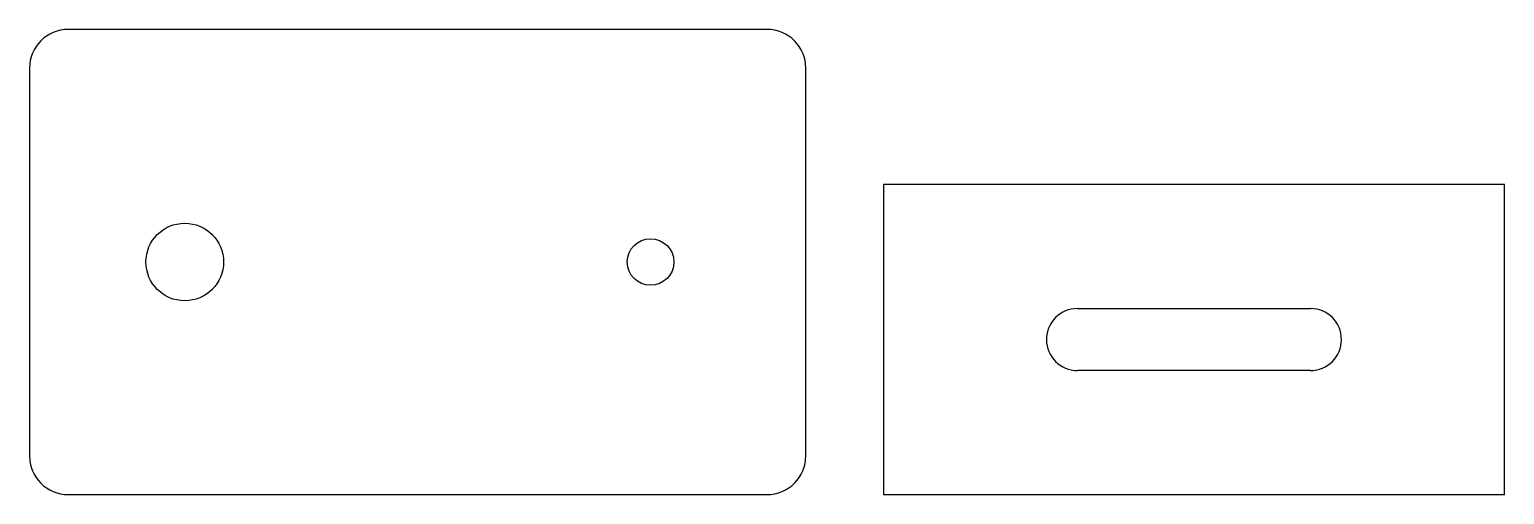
# Model space of a CAD drawing. Extents: x 0 to 190, y 0 to 60.
import ezdxf

# ---------------------------------------------------------------- set-up
doc = ezdxf.new("R2010")
doc.units = 0
doc.layers.add('CUT_INNER', color=1, linetype='CONTINUOUS')
doc.layers.add('CUT_OUTER', color=7, linetype='CONTINUOUS')

msp = doc.modelspace()

# ---------------------------------------------------------------- linework, layer by layer
at = {"layer": 'CUT_INNER'}
for p, q in [((135, 24), (165, 24)), ((165, 16), (135, 16))]:
    msp.add_line(p, q, dxfattribs=at)
for centre, radius in [((20, 30), 5), ((80, 30), 3)]:
    msp.add_circle(centre, radius, dxfattribs=at)
for centre, start, end in [((135, 20), 90, 270), ((165, 20), 270, 90)]:
    msp.add_arc(centre, 4, start, end, dxfattribs=at)
at = {"layer": 'CUT_OUTER'}
for p, q in [((95, 60), (5, 60)), ((0, 55), (0, 5)), ((100, 5), (100, 55)), ((190, 40), (110, 40)), ((110, 40), (110, 0)), ((190, 0), (190, 40)), ((5, 0), (95, 0)), ((110, 0), (190, 0))]:
    msp.add_line(p, q, dxfattribs=at)
for centre, start, end in [((5, 55), 90, 180), ((95, 55), 0, 90), ((5, 5), 180, 270), ((95, 5), 270, 0)]:
    msp.add_arc(centre, 5, start, end, dxfattribs=at)

doc.saveas('drawing.dxf')
